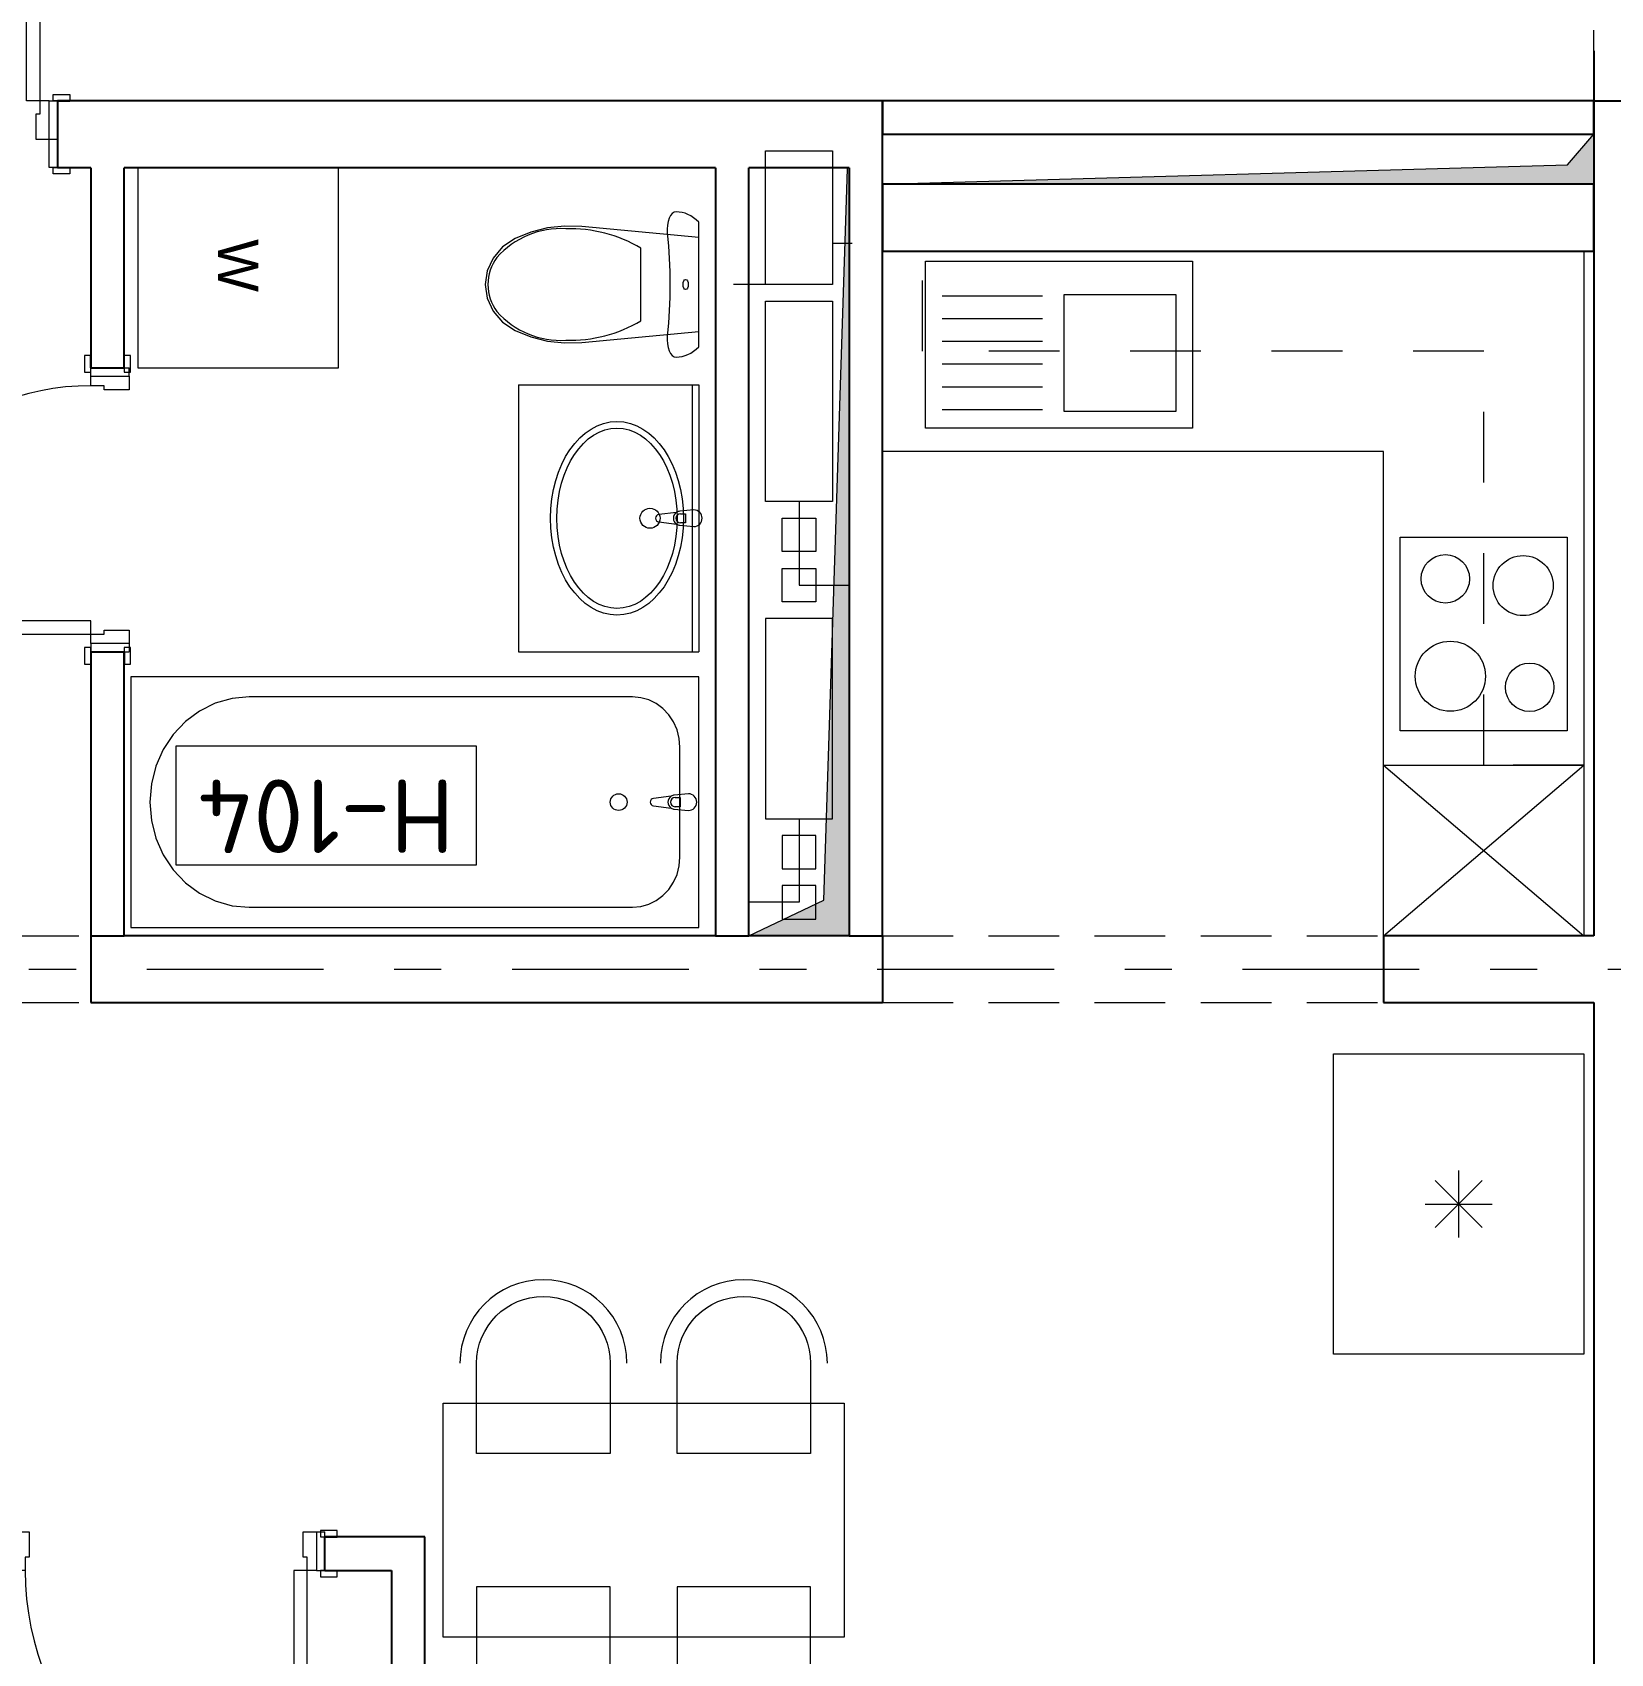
# Model space of a CAD drawing. Header units: millimetres. Extents: x 18162 to 3540582, y 72188 to 247925.
# Drawn here: x 358169 to 362894, y 82096 to 86950 of the extents above; entities that cross this region are included whole.
import ezdxf
from ezdxf.enums import TextEntityAlignment as Align

# ---------------------------------------------------------------- set-up
doc = ezdxf.new("R2010")
doc.units = ezdxf.units.MM
doc.header["$MEASUREMENT"] = 0
doc.set_wipeout_variables(frame=1)
for name, pattern in [('Dashed', [423.333333, 211.666667, -211.666667]), ('Double Dashed', [1093.611073, 529.166651, -211.666656, 141.111112, -211.666656]), ('Hidden Line', [317.5, 211.666667, -105.833333]), ('Wipeout_Contour', [1000, 0, -1000])]:
    doc.linetypes.add(name, pattern=pattern)
for name, color, linetype in [('Archicad Doors', 7, 'Continuous'), ('Archicad Zone Stamps', 7, 'Continuous'), ('Drawing & Figure', 7, 'Continuous'), ('Interior - Equipment', 7, 'Continuous'), ('Interior - Furniture', 7, 'Continuous'), ('Model Unit - Zone A', 7, 'Continuous'), ('Structural - Bearing', 7, 'Continuous'), ('Structural - Grid', 7, 'Continuous')]:
    doc.layers.add(name, color=color, linetype=linetype)
doc.styles.add('GENERATED_STYLE_1', font='arial.ttf')
doc.styles.add('GENERATED_STYLE_2', font='')
doc.styles.add('GENERATED_STYLE_3', font='', dxfattribs={"width": 0.8})
doc.styles.get('GENERATED_STYLE_2').set_extended_font_data('ISOCPEUR MON')
doc.styles.get('GENERATED_STYLE_3').set_extended_font_data('ISOCPEUR MON')

# ---------------------------------------------------------------- blocks, each defined once
blk = doc.blocks.new('Rectangular Door Opening 27[26]_3', base_point=(318570.5, 0))
at = {"layer": 'Archicad Doors', "color": 7, "linetype": 'Hidden Line', "lineweight": 13}
for p, q in [((357144, 84245.7), (358344, 84245.7)), ((357144, 84245.7), (357144, 84045.7)), ((358344, 84245.7), (358344, 84045.7)), ((357144, 84045.7), (358344, 84045.7))]:
    blk.add_line(p, q, dxfattribs=at)
blk = doc.blocks.new('Rectangular Door Opening 27[27]_3', base_point=(318570.5, 0))
at = {"layer": 'Archicad Doors', "color": 7, "linetype": 'Hidden Line', "lineweight": 13}
for p, q in [((360714.3, 84245.7), (362214.3, 84245.7)), ((360714.3, 84245.7), (360714.3, 84045.7)), ((362214.3, 84245.7), (362214.3, 84045.7)), ((360714.3, 84045.7), (362214.3, 84045.7))]:
    blk.add_line(p, q, dxfattribs=at)
blk = doc.blocks.new('АЦӨ_H-104_32_3', base_point=(359136.8, 85442.9))
at = {"layer": 'Archicad Zone Stamps', "color": 7, "linetype": 'Continuous', "lineweight": 5}
for p, q in [((359498.4, 84813), (358598.4, 84813)), ((358598.4, 84813), (358598.4, 84458.1)), ((359498.4, 84458.1), (359498.4, 84813)), ((358598.4, 84458.1), (359498.4, 84458.1))]:
    blk.add_line(p, q, dxfattribs=at)
at = {"layer": 'Archicad Zone Stamps', "color": 7, "lineweight": 5, "style": 'GENERATED_STYLE_2'}
for tag, p in [('DUMMY_861', (358664.2, 84493.6)), ('ROOM_NUMBER', (359048.4, 84493.6))]:
    blk.add_attdef(tag, text='', height=220, rotation=180, dxfattribs=at).set_placement(p, align=Align.TOP_CENTER)
blk = doc.blocks.new('Rectangular Door Opening 27[55]_3', base_point=(318570.5, 0))
at = {"layer": 'Archicad Doors', "color": 7, "linetype": 'Hidden Line', "lineweight": 13}
for p, q in [((362844, 86745.7), (362844, 88545.7)), ((362844, 88545.7), (363044, 88545.7)), ((363044, 86745.7), (363044, 88545.7)), ((362844, 86745.7), (363044, 86745.7))]:
    blk.add_line(p, q, dxfattribs=at)
blk = doc.blocks.new('Door 27[58]_3', base_point=(318570.5, 0))
at = {"layer": 'Archicad Doors', "color": 7, "linetype": 'Continuous', "lineweight": 13}
for p, q in [((358344, 85982.7), (358325, 85982.7)), ((358325, 85982.7), (358325, 85932.7)), ((358344, 85932.7), (358344, 85982.7)), ((358344, 85945.7), (358344, 85982.7)), ((358344, 85945.7), (358344, 85982.7)), ((358463, 85982.7), (358444, 85982.7)), ((358444, 85982.7), (358444, 85932.7)), ((358444, 85945.7), (358444, 85982.7)), ((358444, 85945.7), (358444, 85982.7)), ((358463, 85932.7), (358463, 85982.7)), ((358325, 85932.7), (358344, 85932.7)), ((358344, 85920.7), (358344, 85945.7)), ((358344, 85945.7), (358459, 85945.7)), ((358344, 85945.7), (358444, 85945.7)), ((358344, 85945.7), (358444, 85945.7)), ((358444, 85932.7), (358463, 85932.7)), ((358459, 85920.7), (358459, 85945.7)), ((358344, 85892.7), (358344, 85920.7)), ((358344, 85920.7), (358459, 85920.7)), ((358384, 85892.7), (358344, 85892.7)), ((358384, 85880.7), (358384, 85892.7)), ((358459, 85880.7), (358384, 85880.7)), ((358459, 85920.7), (358459, 85880.7)), ((358344, 85188.7), (357600, 85188.7)), ((357600, 85188.7), (357600, 85148.7)), ((357600, 85148.7), (358344, 85148.7)), ((358344, 85148.7), (358344, 85188.7)), ((358344, 85120.7), (358344, 85148.7)), ((358344, 85148.7), (358384, 85148.7)), ((358384, 85148.7), (358384, 85160.7)), ((358384, 85160.7), (358459, 85160.7)), ((358459, 85160.7), (358459, 85120.7)), ((358325, 85108.7), (358325, 85058.7)), ((358344, 85108.7), (358325, 85108.7)), ((358344, 85120.7), (358344, 85095.7)), ((358459, 85120.7), (358344, 85120.7)), ((358344, 85058.7), (358344, 85108.7)), ((358444, 85108.7), (358444, 85058.7)), ((358463, 85108.7), (358444, 85108.7)), ((358459, 85120.7), (358459, 85095.7)), ((358463, 85058.7), (358463, 85108.7)), ((358325, 85058.7), (358344, 85058.7)), ((358344, 85095.7), (358459, 85095.7)), ((358344, 85095.7), (358444, 85095.7)), ((358344, 85095.7), (358444, 85095.7)), ((358344, 85095.7), (358344, 85058.7)), ((358344, 85095.7), (358344, 85058.7)), ((358444, 85095.7), (358444, 85058.7)), ((358444, 85095.7), (358444, 85058.7)), ((358444, 85058.7), (358463, 85058.7))]:
    blk.add_line(p, q, dxfattribs=at)
blk.add_arc((358344, 85148.7), 744, 90, 180, dxfattribs=at)
blk = doc.blocks.new('Door 27[59]_3', base_point=(318570.5, 0))
at = {"layer": 'Archicad Doors', "color": 7, "linetype": 'Continuous', "lineweight": 13}
for p, q in [((358107.5, 82464.3), (358057.5, 82464.3)), ((358057.5, 82464.3), (358057.5, 82445.3)), ((358057.5, 82445.3), (358107.5, 82445.3)), ((358094.5, 82445.3), (358057.5, 82445.3)), ((358094.5, 82445.3), (358057.5, 82445.3)), ((358119.5, 82460.3), (358094.5, 82460.3)), ((358094.5, 82345.3), (358094.5, 82460.3)), ((358094.5, 82345.3), (358094.5, 82445.3)), ((358094.5, 82345.3), (358094.5, 82445.3)), ((358107.5, 82445.3), (358107.5, 82464.3)), ((358119.5, 82345.3), (358119.5, 82460.3)), ((358119.5, 82460.3), (358159.5, 82460.3)), ((358159.5, 82460.3), (358159.5, 82385.3)), ((358979.5, 82385.3), (358979.5, 82460.3)), ((358979.5, 82460.3), (359019.5, 82460.3)), ((359019.5, 82460.3), (359044.5, 82460.3)), ((359019.5, 82460.3), (359019.5, 82345.3)), ((359081.5, 82464.3), (359031.5, 82464.3)), ((359031.5, 82464.3), (359031.5, 82445.3)), ((359031.5, 82445.3), (359081.5, 82445.3)), ((359044.5, 82345.3), (359044.5, 82460.3)), ((359044.5, 82345.3), (359044.5, 82445.3)), ((359044.5, 82345.3), (359044.5, 82445.3)), ((359044.5, 82445.3), (359081.5, 82445.3)), ((359044.5, 82445.3), (359081.5, 82445.3)), ((359081.5, 82445.3), (359081.5, 82464.3)), ((358159.5, 82385.3), (358147.5, 82385.3)), ((358147.5, 82385.3), (358147.5, 82345.3)), ((358991.5, 82385.3), (358979.5, 82385.3)), ((358991.5, 82345.3), (358991.5, 82385.3)), ((358107.5, 82345.3), (358057.5, 82345.3)), ((358057.5, 82345.3), (358057.5, 82326.3)), ((358094.5, 82345.3), (358057.5, 82345.3)), ((358094.5, 82345.3), (358057.5, 82345.3)), ((358119.5, 82345.3), (358094.5, 82345.3)), ((358107.5, 82326.3), (358107.5, 82345.3)), ((358147.5, 82345.3), (358119.5, 82345.3)), ((358991.5, 82345.3), (358951.5, 82345.3)), ((358951.5, 82345.3), (358951.5, 81501.3)), ((359019.5, 82345.3), (358991.5, 82345.3)), ((358991.5, 81501.3), (358991.5, 82345.3)), ((359019.5, 82345.3), (359044.5, 82345.3)), ((359081.5, 82345.3), (359031.5, 82345.3)), ((359031.5, 82345.3), (359031.5, 82326.3)), ((359044.5, 82345.3), (359081.5, 82345.3)), ((359044.5, 82345.3), (359081.5, 82345.3)), ((359081.5, 82326.3), (359081.5, 82345.3)), ((358057.5, 82326.3), (358107.5, 82326.3)), ((359031.5, 82326.3), (359081.5, 82326.3)), ((358951.5, 81501.3), (358991.5, 81501.3))]:
    blk.add_line(p, q, dxfattribs=at)
blk.add_arc((358991.5, 82345.3), 844, 180, 270, dxfattribs=at)
blk = doc.blocks.new('Door 27[65]_3', base_point=(318570.5, 0))
at = {"layer": 'Archicad Doors', "color": 7, "linetype": 'Continuous', "lineweight": 13}
for p, q in [((358151, 86745.7), (358151, 87639.7)), ((358151, 87639.7), (358191, 87639.7)), ((358191, 87639.7), (358191, 86745.7)), ((357207, 86745.7), (357207, 86764.7)), ((357207, 86764.7), (357257, 86764.7)), ((357257, 86764.7), (357257, 86745.7)), ((358231, 86764.7), (358281, 86764.7)), ((358231, 86745.7), (358231, 86764.7)), ((358281, 86764.7), (358281, 86745.7)), ((357257, 86745.7), (357207, 86745.7)), ((357244, 86745.7), (357207, 86745.7)), ((357244, 86745.7), (357207, 86745.7)), ((357269, 86745.7), (357244, 86745.7)), ((357244, 86745.7), (357244, 86630.7)), ((357244, 86745.7), (357244, 86630.7)), ((357244, 86745.7), (357244, 86630.7)), ((357297, 86745.7), (357269, 86745.7)), ((357269, 86745.7), (357269, 86630.7)), ((357297, 86705.7), (357297, 86745.7)), ((357309, 86705.7), (357297, 86705.7)), ((357309, 86630.7), (357309, 86705.7)), ((358191, 86745.7), (358151, 86745.7)), ((358191, 86705.7), (358179, 86705.7)), ((358179, 86705.7), (358179, 86630.7)), ((358219, 86745.7), (358191, 86745.7)), ((358191, 86745.7), (358191, 86705.7)), ((358219, 86745.7), (358244, 86745.7)), ((358219, 86630.7), (358219, 86745.7)), ((358281, 86745.7), (358231, 86745.7)), ((358244, 86745.7), (358244, 86630.7)), ((358244, 86745.7), (358244, 86630.7)), ((358244, 86745.7), (358244, 86630.7)), ((358244, 86745.7), (358281, 86745.7)), ((358244, 86745.7), (358281, 86745.7)), ((357244, 86545.7), (357244, 86630.7)), ((357244, 86630.7), (357269, 86630.7)), ((357269, 86630.7), (357244, 86630.7)), ((357244, 86630.7), (357244, 86545.7)), ((357244, 86630.7), (357244, 86545.7)), ((357269, 86630.7), (357269, 86545.7)), ((357269, 86630.7), (357309, 86630.7)), ((358179, 86630.7), (358219, 86630.7)), ((358219, 86545.7), (358219, 86630.7)), ((358219, 86630.7), (358244, 86630.7)), ((358219, 86630.7), (358244, 86630.7)), ((358244, 86630.7), (358244, 86545.7)), ((358244, 86630.7), (358244, 86545.7)), ((358244, 86630.7), (358244, 86545.7)), ((357207, 86526.7), (357207, 86545.7)), ((357207, 86545.7), (357257, 86545.7)), ((357244, 86545.7), (357207, 86545.7)), ((357244, 86545.7), (357207, 86545.7)), ((357257, 86526.7), (357207, 86526.7)), ((357269, 86545.7), (357244, 86545.7)), ((357257, 86545.7), (357257, 86526.7)), ((358244, 86545.7), (358219, 86545.7)), ((358231, 86545.7), (358281, 86545.7)), ((358231, 86526.7), (358231, 86545.7)), ((358281, 86526.7), (358231, 86526.7)), ((358244, 86545.7), (358281, 86545.7)), ((358244, 86545.7), (358281, 86545.7)), ((358281, 86545.7), (358281, 86526.7))]:
    blk.add_line(p, q, dxfattribs=at)
blk.add_arc((358191, 86745.7), 894, 90, 180, dxfattribs=at)
blk = doc.blocks.new('Kitchen Layout 27[50]_3', base_point=(359814.3, 86516))
at = {"layer": 'Interior - Equipment', "color": 7, "linetype": 'Dashed', "lineweight": 5}
for p, q in [((360834.2, 85995.7), (360834.2, 86295.7)), ((360834.2, 86295.7), (362814.3, 86295.7)), ((362814.3, 86295.7), (362814.3, 84756.1)), ((362514.3, 85995.7), (360834.2, 85995.7)), ((362514.3, 84756.1), (362514.3, 85995.7)), ((362814.3, 84756.1), (362514.3, 84756.1))]:
    blk.add_line(p, q, dxfattribs=at)
at = {"layer": 'Interior - Equipment', "color": 7, "linetype": 'Continuous', "lineweight": 5}
for p, q in [((361257.8, 85815.7), (361257.8, 86165.7)), ((361257.8, 86165.7), (361592.8, 86165.7)), ((361592.8, 86165.7), (361592.8, 85815.7)), ((361192.8, 86160.7), (360892.8, 86160.7)), ((361192.8, 86092.7), (360892.8, 86092.7)), ((361192.8, 86024.7), (360892.8, 86024.7)), ((361192.8, 85956.7), (360892.8, 85956.7)), ((361192.8, 85888.7), (360892.8, 85888.7)), ((361192.8, 85820.7), (360892.8, 85820.7)), ((361592.8, 85815.7), (361257.8, 85815.7)), ((362214.3, 84245.7), (362814.3, 84756.1)), ((362214.3, 84756.1), (362814.3, 84245.7)), ((362368.6, 83371.6), (362510, 83513)), ((362368.6, 83513), (362510, 83371.6)), ((362439.3, 83342.3), (362439.3, 83542.3)), ((362339.3, 83442.3), (362539.3, 83442.3))]:
    blk.add_line(p, q, dxfattribs=at)
at = {"layer": 'Interior - Equipment', "color": 7, "linetype": 'Continuous', "lineweight": 5, "flags": 128}
for points in [[(360714.3, 86295.7), (362814.3, 86295.7), (362814.3, 84245.7), (362214.3, 84245.7), (362214.3, 85695.7), (360714.3, 85695.7)], [(361642.8, 85765.7), (360842.8, 85765.7), (360842.8, 86265.7), (361642.8, 86265.7)], [(362264.3, 84859.1), (362264.3, 85439.1), (362764.3, 85439.1), (362764.3, 84859.1)], [(362214.3, 84245.7), (362214.3, 84756.1), (362814.3, 84756.1), (362814.3, 84245.7)], [(362064.3, 82992.3), (362064.3, 83892.3), (362814.3, 83892.3), (362814.3, 82992.3)]]:
    blk.add_lwpolyline(points, close=True, dxfattribs=at)
at = {"layer": 'Interior - Equipment', "color": 7, "linetype": 'Continuous', "lineweight": 5}
for centre, radius in [((362399.3, 85314.4), 72.5), ((362632.3, 85294.1), 90), ((362414.3, 85022.6), 105), ((362651.8, 84989.6), 72.5)]:
    blk.add_circle(centre, radius, dxfattribs=at)
blk = doc.blocks.new('Basin Cabinet 27[51]_3', base_point=(359624.3, 85895.7))
at = {"layer": 'Interior - Equipment', "color": 7, "linetype": 'Continuous', "lineweight": 5}
for p, q in [((359624.3, 85895.7), (359624.3, 85095.7)), ((359624.3, 85895.7), (360164.3, 85895.7)), ((360144.3, 85895.7), (360144.3, 85095.7)), ((360164.3, 85895.7), (360164.3, 85095.7)), ((360109.5, 85509.3), (360124.4, 85509.3)), ((360124.4, 85509.3), (360124.4, 85482.1)), ((360124.4, 85482.1), (360109.5, 85482.1)), ((359624.3, 85095.7), (360164.3, 85095.7))]:
    blk.add_line(p, q, dxfattribs=at)
at = {"layer": 'Interior - Equipment', "color": 7, "linetype": 'Continuous', "lineweight": 5, "flags": 128}
blk.add_lwpolyline([(360149.3, 85520.7), (360107.3, 85516.7, 0.12102), (360097.8, 85513.4), (360044.9, 85506.8, 0.882566), (360044.9, 85484.6), (360097.8, 85477.9, 0.12102), (360107.3, 85474.7), (360149.3, 85470.7, 1)], format="xyb", close=True, dxfattribs=at)
at = {"layer": 'Interior - Equipment', "color": 7, "linetype": 'Continuous', "lineweight": 5}
blk.add_circle((360018.1, 85495.7), 30, dxfattribs=at)
for centre, radius, start, end in [((360109.2, 85495.7), 21.1, 122.771, 237.229), ((360109.5, 85495.7), 13.6, 90, 270)]:
    blk.add_arc(centre, radius, start, end, dxfattribs=at)
for major_axis, ratio in [((0, 290), 0.686667), ((0, 270), 0.666667)]:
    blk.add_ellipse((359919.3, 85495.7), major_axis=major_axis, ratio=ratio, dxfattribs=at)
blk = doc.blocks.new('Bathtub 27[52]_3', base_point=(360164.3, 84270.7))
at = {"layer": 'Interior - Equipment', "color": 7, "linetype": 'Continuous', "lineweight": 5}
for p, q in [((360093.2, 84659.3), (360108.1, 84659.3)), ((360108.1, 84659.3), (360108.1, 84632.1)), ((360108.1, 84632.1), (360093.2, 84632.1))]:
    blk.add_line(p, q, dxfattribs=at)
at = {"layer": 'Interior - Equipment', "color": 7, "linetype": 'Continuous', "lineweight": 5, "flags": 128}
for points in [[(360164.3, 85020.7), (358464.3, 85020.7), (358464.3, 84270.7), (360164.3, 84270.7)], [(359965.9, 84330.7), (359990.5, 84333), (360014.4, 84339.7), (360036.8, 84350.8), (360057, 84365.8), (360074.5, 84384.3), (360088.6, 84405.7), (360099.1, 84429.4), (360105.5, 84454.6), (360107.6, 84480.7), (360107.6, 84810.7), (360105.5, 84836.7), (360099.1, 84862), (360088.6, 84885.7), (360074.5, 84907.1), (360057, 84925.6), (360036.8, 84940.6), (360014.4, 84951.6), (359990.5, 84958.4), (359965.9, 84960.7), (358818.4, 84960.7), (358766.8, 84955.9), (358716.7, 84941.7), (358669.7, 84918.5), (358627.2, 84887), (358590.5, 84848.2), (358560.8, 84803.2), (358538.9, 84753.4), (358525.5, 84700.4), (358520.9, 84645.7), (358525.5, 84591), (358538.9, 84537.9), (358560.8, 84488.2), (358590.5, 84443.2), (358627.2, 84404.4), (358669.7, 84372.9), (358716.7, 84349.7), (358766.8, 84335.5), (358818.4, 84330.7)]]:
    blk.add_lwpolyline(points, close=True, dxfattribs=at)
blk.add_lwpolyline([(360133, 84670.7), (360091, 84666.7, 0.12102), (360081.5, 84663.4), (360028.6, 84656.8, 0.882566), (360028.6, 84634.6), (360081.5, 84627.9, 0.12102), (360091, 84624.7), (360133, 84620.7, 1)], format="xyb", close=True, dxfattribs=at)
at = {"layer": 'Interior - Equipment', "color": 7, "linetype": 'Continuous', "lineweight": 5}
blk.add_circle((359924.3, 84645.7), 25, dxfattribs=at)
for centre, radius, start, end in [((360092.9, 84645.7), 21.1, 122.771, 237.229), ((360093.2, 84645.7), 13.6, 90, 270)]:
    blk.add_arc(centre, radius, start, end, dxfattribs=at)
blk = doc.blocks.new('WC 27[53]_3', base_point=(360164.3, 86195.7))
at = {"layer": 'Interior - Equipment', "color": 7, "linetype": 'Continuous', "lineweight": 5}
for p, q in [((359991.2, 86195.7), (359991.2, 86304.6)), ((359991.2, 86086.7), (359991.2, 86195.7))]:
    blk.add_line(p, q, dxfattribs=at)
at = {"layer": 'Interior - Equipment', "color": 7, "linetype": 'Continuous', "lineweight": 5, "flags": 128}
for points in [[(360164.3, 86382.4), (360156.4, 86389.5), (360148.2, 86395.7), (360140, 86401), (360131.5, 86405.4), (360123, 86408.8), (360114.3, 86411.2), (360105.6, 86412.7), (360096.8, 86413.2), (360090.8, 86411.9), (360085, 86408.1), (360079.9, 86402), (360075.5, 86393.9), (360072.2, 86384.1), (360070.1, 86373.2), (360069.3, 86361.7), (360069.8, 86350.2), (360073.4, 86311.9), (360075.9, 86273.3), (360077.5, 86234.5), (360078, 86195.7), (360077.5, 86156.8), (360075.9, 86118), (360073.4, 86079.5), (360069.8, 86041.2), (360069.3, 86029.6), (360070.1, 86018.1), (360072.2, 86007.2), (360075.5, 85997.5), (360079.9, 85989.3), (360085, 85983.2), (360090.8, 85979.5), (360096.8, 85978.2), (360105.6, 85978.7), (360114.3, 85980.1), (360123, 85982.6), (360131.5, 85986), (360140, 85990.3), (360148.2, 85995.6), (360156.4, 86001.8), (360164.3, 86008.9)], [(359710.9, 86365.1), (359661.1, 86352.7), (359614.2, 86333.7), (359577, 86308.1), (359548.5, 86275), (359530.5, 86236.7), (359524.3, 86195.7), (359530.5, 86154.6), (359548.5, 86116.3), (359577, 86083.3), (359614.2, 86057.7), (359661.1, 86038.7), (359710.9, 86026.2), (359762.2, 86020.8), (359813.9, 86022.3), (360164.3, 86054.7), (360164.3, 86336.6), (359813.9, 86369), (359762.2, 86370.6)]]:
    blk.add_lwpolyline(points, close=True, dxfattribs=at)
at = {"layer": 'Interior - Equipment', "color": 7, "linetype": 'Continuous', "lineweight": 5}
for centre, major_axis, start_param, end_param in [((359752, 86106.2), (257.1, 0), 1.515065, 2.415654), ((359776.3, 85937.6), (425.5, 0), 1.041392, 1.594412), ((359671.5, 86194.9), (138.6, 0), 2.509088, 3.135732), ((359671.5, 86196.5), (138.6, 0), 3.147454, 3.774097), ((359752, 86285.1), (257.1, 0), 3.867528, 4.768116), ((359776.3, 86453.8), (425.5, 0), 4.688771, 5.241791)]:
    blk.add_ellipse(centre, major_axis=major_axis, ratio=0.999377, start_param=start_param, end_param=end_param, dxfattribs=at)
blk.add_ellipse((360124.9, 86195.7), major_axis=(0, 15), ratio=0.524717, dxfattribs=at)
blk = doc.blocks.new('Washer 27[54]_3', base_point=(359085.2, 86245.7))
at = {"layer": 'Interior - Equipment', "color": 7, "linetype": 'Continuous', "lineweight": 5, "flags": 128}
blk.add_lwpolyline([(359085.2, 86545.7), (358485.2, 86545.7), (358485.2, 85945.7), (359085.2, 85945.7)], close=True, dxfattribs=at)
at = {"layer": 'Interior - Equipment', "color": 7, "lineweight": 5, "style": 'GENERATED_STYLE_1'}
blk.add_attdef('stDisplayText', text='', height=120, rotation=270, dxfattribs=at).set_placement((358785.2, 86252.5), align=Align.MIDDLE_CENTER)
blk = doc.blocks.new('Dining Table Rectangle 27[102]_3', base_point=(359999.1, 82495.7))
at = {"layer": 'Interior - Furniture', "color": 7, "linetype": 'Continuous', "lineweight": 5, "flags": 128}
for points in [[(359899.1, 82695.7), (359499.1, 82695.7), (359499.1, 82965.7, -1), (359899.1, 82965.7)], [(360499.1, 82695.7), (360099.1, 82695.7), (360099.1, 82965.7, -1), (360499.1, 82965.7)], [(359899.1, 82295.7), (359499.1, 82295.7), (359499.1, 82025.7, 1), (359899.1, 82025.7)], [(360499.1, 82295.7), (360099.1, 82295.7), (360099.1, 82025.7, 1), (360499.1, 82025.7)]]:
    blk.add_lwpolyline(points, format="xyb", close=True, dxfattribs=at)
blk.add_lwpolyline([(360599.1, 82145.7), (359399.1, 82145.7), (359399.1, 82845.7), (360599.1, 82845.7)], close=True, dxfattribs=at)
at = {"layer": 'Interior - Furniture', "color": 7, "linetype": 'Continuous', "lineweight": 5}
for centre, start, end in [((359699.1, 82965.7), 0, 180), ((360299.1, 82965.7), 0, 180), ((359699.1, 82025.7), 180, 0), ((360299.1, 82025.7), 180, 0)]:
    blk.add_arc(centre, 250, start, end, dxfattribs=at)
blk = doc.blocks.new('Standard grid marker[169]_3', base_point=(336732.8, 84145.7))
at = {"layer": 'Structural - Grid', "color": 13, "linetype": 'Double Dashed', "lineweight": 13}
blk.add_line((337732.8, 84145.7), (372294.9, 84145.7), dxfattribs=at)
at = {"layer": 'Structural - Grid', "color": 13, "lineweight": 13, "style": 'GENERATED_STYLE_3'}
blk.add_attdef('AC_MarkerText_1', text='', height=250, rotation=180, dxfattribs=at).set_placement((373594.9, 84020.7), align=Align.TOP_CENTER)

msp = doc.modelspace()

# ---------------------------------------------------------------- hatches: boundary and pattern name
at = {"layer": 'Drawing & Figure', "linetype": 'Continuous', "lineweight": 13}
msp.add_hatch(color=7, dxfattribs=at).paths.add_polyline_path([(362765, 86553.6), (362844, 86645.7), (362844, 86495.7), (360714.3, 86495.7)])

# ---------------------------------------------------------------- linework, layer by layer
at = {"layer": 'Drawing & Figure', "color": 7, "linetype": 'Continuous', "lineweight": 13, "flags": 128}
msp.add_lwpolyline([(362765, 86553.6), (362844, 86645.7), (362844, 86495.7), (360714.3, 86495.7)], close=True, dxfattribs=at)
at = {"layer": 'Structural - Bearing', "color": 7, "linetype": 'Continuous', "lineweight": 13, "flags": 128}
msp.add_lwpolyline([(362844, 86645.7), (360714.3, 86645.7), (360714.3, 86495.7), (362844, 86495.7)], close=True, dxfattribs=at)
at = {"layer": 'Structural - Grid', "color": 7, "linetype": 'Continuous', "lineweight": 5}
for points in [[(360564.3, 85545.7), (360364.3, 85545.7), (360364.3, 86145.7), (360564.3, 86145.7)], [(360514.3, 85395.7), (360414.3, 85395.7), (360414.3, 85495.7), (360514.3, 85495.7)], [(360514.3, 85245.7), (360414.3, 85245.7), (360414.3, 85345.7), (360514.3, 85345.7)], [(360364.3, 84595.7), (360564.3, 84595.7), (360564.3, 85195.7), (360364.3, 85195.7)], [(360414.3, 84445.7), (360514.3, 84445.7), (360514.3, 84545.7), (360414.3, 84545.7)], [(360414.3, 84295.7), (360514.3, 84295.7), (360514.3, 84395.7), (360414.3, 84395.7)]]:
    msp.add_lwpolyline(points, close=True, dxfattribs=at)

# ---------------------------------------------------------------- block references
at = {"layer": 'Interior - Equipment', "color": 7, "linetype": 'Continuous', "lineweight": 5}
for name, p in [('WC 27[53]_3', (360164.3, 86195.7)), ('Basin Cabinet 27[51]_3', (359624.3, 85895.7))]:
    msp.add_blockref(name, p, dxfattribs=at)
at = {"layer": 'Interior - Furniture', "color": 7, "linetype": 'Continuous', "lineweight": 5}
msp.add_blockref('Dining Table Rectangle 27[102]_3', (359999.1, 82495.7), dxfattribs=at)
at = {"layer": 'Model Unit - Zone A', "color": 7, "linetype": 'Continuous', "lineweight": 5}
msp.add_blockref('АЦӨ_H-104_32_3', (359136.8, 85442.9), dxfattribs=at).add_auto_attribs({'ROOM_NUMBER': 'H-104'})

# ---------------------------------------------------------------- wipeouts: each hides what was drawn before it
at = {"color": 254, "linetype": 'Wipeout_Contour', "lineweight": 0, "ltscale": 1474501.367342267}
msp.add_wipeout([(358344, 85945.7), (358444, 85945.7), (358444, 86545.7), (358344, 86545.7)], dxfattribs=at).dxf.layer = 'Structural - Bearing'
at = {"color": 254, "linetype": 'Wipeout_Contour', "lineweight": 0, "ltscale": 1476979.455572947}
msp.add_wipeout([(358344, 84245.7), (358344, 84045.7), (360714.3, 84045.7), (360714.3, 84245.7)], dxfattribs=at).dxf.layer = 'Structural - Bearing'
at = {"color": 254, "linetype": 'Wipeout_Contour', "lineweight": 0, "ltscale": 1488665.854238217}
msp.add_wipeout([(362214.3, 84245.7), (362214.3, 84045.7), (362844, 84045.7), (362844, 84245.7)], dxfattribs=at).dxf.layer = 'Structural - Bearing'
at = {"color": 254, "linetype": 'Wipeout_Contour', "lineweight": 0, "ltscale": 1105824.854550031}
msp.add_wipeout([(359244, 82445.3), (359244, 82345.3), (359344, 82445.3)], dxfattribs=at).dxf.layer = 'Structural - Bearing'

# ---------------------------------------------------------------- next in the draw order: hatches: boundary and pattern name
at = {"layer": 'Drawing & Figure', "linetype": 'Continuous', "lineweight": 13}
msp.add_hatch(color=7, dxfattribs=at).paths.add_polyline_path([(360538.9, 84352.1), (360614.3, 86695.7), (360614.3, 84245.7), (360314.3, 84245.7)])

# ---------------------------------------------------------------- next in the draw order: linework, layer by layer
at = {"layer": 'Drawing & Figure', "color": 7, "linetype": 'Continuous', "lineweight": 13, "flags": 128}
msp.add_lwpolyline([(360538.9, 84352.1), (360614.3, 86695.7), (360614.3, 84245.7), (360314.3, 84245.7)], close=True, dxfattribs=at)
at = {"layer": 'Structural - Bearing', "color": 7, "linetype": 'Continuous', "lineweight": 25}
for p, q in [((358344, 85945.7), (358344, 85982.7)), ((358444, 85945.7), (358444, 85982.7)), ((358344, 85945.7), (358444, 85945.7)), ((358344, 84245.7), (358344, 84045.7)), ((360714.3, 84245.7), (360714.3, 84045.7)), ((362214.3, 84245.7), (362214.3, 84045.7))]:
    msp.add_line(p, q, dxfattribs=at)
at = {"layer": 'Structural - Bearing', "color": 7, "linetype": 'Continuous', "lineweight": 13, "flags": 128}
msp.add_lwpolyline([(360614.3, 86695.7), (360314.3, 86695.7), (360314.3, 84245.7), (360614.3, 84245.7)], close=True, dxfattribs=at)
at = {"layer": 'Structural - Bearing', "color": 7, "linetype": 'Continuous', "lineweight": 25, "flags": 128}
for points in [[(358344, 86545.7), (358344, 85945.7)], [(358444, 85945.7), (358444, 86545.7)], [(360714.3, 84245.7), (358344, 84245.7)], [(362844, 84245.7), (362214.3, 84245.7)], [(358344, 84045.7), (360714.3, 84045.7)], [(362214.3, 84045.7), (362844, 84045.7)]]:
    msp.add_lwpolyline(points, dxfattribs=at)

# ---------------------------------------------------------------- next in the draw order: block references
at = {"layer": 'Archicad Doors', "color": 7, "linetype": 'Hidden Line', "lineweight": 13}
for name in ['Rectangular Door Opening 27[26]_3', 'Rectangular Door Opening 27[27]_3']:
    msp.add_blockref(name, (318570.5, 0), dxfattribs=at)

# ---------------------------------------------------------------- next in the draw order: wipeouts: each hides what was drawn before it
at = {"color": 254, "linetype": 'Wipeout_Contour', "lineweight": 0, "ltscale": 1105898.773849222}
msp.add_wipeout([(359244, 82345.3), (359344, 82345.3), (359344, 82445.3)], dxfattribs=at).dxf.layer = 'Structural - Bearing'

# ---------------------------------------------------------------- next in the draw order: linework, layer by layer
at = {"layer": 'Structural - Bearing', "color": 7, "linetype": 'Continuous', "lineweight": 25, "flags": 128}
msp.add_lwpolyline([(359344, 82445.3), (359244, 82445.3)], dxfattribs=at)

# ---------------------------------------------------------------- next in the draw order: wipeouts: each hides what was drawn before it
at = {"color": 254, "linetype": 'Wipeout_Contour', "lineweight": 0, "ltscale": 1489178.979762026}
msp.add_wipeout([(363044, 78745.7), (363044, 86895.7), (362844, 86895.7), (362844, 78745.7)], dxfattribs=at).dxf.layer = 'Structural - Bearing'
at = {"color": 254, "linetype": 'Wipeout_Contour', "lineweight": 0, "ltscale": 1481064.515951686}
msp.add_wipeout([(360314.3, 84245.7), (360314.3, 86695.7), (360214.3, 86695.7), (360214.3, 84245.7)], dxfattribs=at).dxf.layer = 'Structural - Bearing'
at = {"color": 254, "linetype": 'Wipeout_Contour', "lineweight": 0, "ltscale": 1473040.58527641}
msp.add_wipeout([(358344, 84245.7), (358444, 84245.7), (358444, 85095.7), (358344, 85095.7)], dxfattribs=at).dxf.layer = 'Structural - Bearing'
at = {"color": 254, "linetype": 'Wipeout_Contour', "lineweight": 0, "ltscale": 1472862.904976837}
msp.add_wipeout([(359244, 82345.3), (359244, 78745.7), (359344, 78745.7), (359344, 82345.3)], dxfattribs=at).dxf.layer = 'Structural - Bearing'

# ---------------------------------------------------------------- next in the draw order: linework, layer by layer
at = {"layer": 'Structural - Bearing', "color": 7, "linetype": 'Continuous', "lineweight": 25}
for p, q in [((362844, 86745.7), (363044, 86745.7)), ((358344, 85095.7), (358344, 85058.7)), ((358344, 85095.7), (358444, 85095.7)), ((358444, 85095.7), (358444, 85058.7))]:
    msp.add_line(p, q, dxfattribs=at)
at = {"layer": 'Structural - Bearing', "color": 7, "linetype": 'Continuous', "lineweight": 25, "flags": 128}
for points in [[(362844, 86895.7), (362844, 84245.7)], [(360314.3, 86695.7), (360214.3, 86695.7)], [(360214.3, 86695.7), (360214.3, 84245.7)], [(360314.3, 84245.7), (360314.3, 86695.7)], [(358344, 85095.7), (358344, 84245.7)], [(358444, 84245.7), (358444, 85095.7)], [(358344, 84245.7), (358444, 84245.7)], [(360214.3, 84245.7), (360314.3, 84245.7)], [(362844, 84045.7), (362844, 78745.7)], [(359344, 78745.7), (359344, 82445.3)], [(359244, 82345.3), (359244, 78745.7)]]:
    msp.add_lwpolyline(points, dxfattribs=at)
at = {"layer": 'Structural - Grid', "color": 7, "linetype": 'Continuous', "lineweight": 5}
for points in [[(360364.3, 86195.7), (360268.3, 86195.7)], [(360464.3, 84595.7), (360464.3, 84345.7), (360314.3, 84345.7)]]:
    msp.add_lwpolyline(points, dxfattribs=at)

# ---------------------------------------------------------------- next in the draw order: block references
at = {"layer": 'Archicad Doors', "color": 7, "linetype": 'Hidden Line', "lineweight": 13}
msp.add_blockref('Rectangular Door Opening 27[55]_3', (318570.5, 0), dxfattribs=at)
at = {"layer": 'Archicad Doors', "color": 7, "linetype": 'Continuous', "lineweight": 13}
msp.add_blockref('Door 27[58]_3', (318570.5, 0), dxfattribs=at)
at = {"layer": 'Interior - Equipment', "color": 7, "linetype": 'Continuous', "lineweight": 5}
msp.add_blockref('Bathtub 27[52]_3', (360164.3, 84270.7), dxfattribs=at)

# ---------------------------------------------------------------- next in the draw order: wipeouts: each hides what was drawn before it
at = {"color": 254, "linetype": 'Wipeout_Contour', "lineweight": 0, "ltscale": 1487808.693820314}
msp.add_wipeout([(362844, 86495.7), (360714.3, 86495.7), (360714.3, 86295.7), (362844, 86295.7)], dxfattribs=at).dxf.layer = 'Structural - Bearing'
at = {"color": 254, "linetype": 'Wipeout_Contour', "lineweight": 0, "ltscale": 1473898.563492173}
msp.add_wipeout([(359044.5, 82445.3), (359044.5, 82345.3), (359244, 82345.3), (359244, 82445.3)], dxfattribs=at).dxf.layer = 'Structural - Bearing'

# ---------------------------------------------------------------- next in the draw order: linework, layer by layer
at = {"layer": 'Structural - Bearing', "color": 7, "linetype": 'Continuous', "lineweight": 25}
for p, q in [((359044.5, 82445.3), (359081.5, 82445.3)), ((359044.5, 82345.3), (359044.5, 82445.3)), ((359044.5, 82345.3), (359081.5, 82345.3))]:
    msp.add_line(p, q, dxfattribs=at)
at = {"layer": 'Structural - Bearing', "color": 7, "linetype": 'Continuous', "lineweight": 25, "flags": 128}
for points in [[(362844, 86495.7), (360714.3, 86495.7)], [(360714.3, 86495.7), (360714.3, 86295.7)], [(362844, 86295.7), (362844, 86495.7)], [(360714.3, 86295.7), (362844, 86295.7)], [(359244, 82445.3), (359044.5, 82445.3)], [(359044.5, 82345.3), (359244, 82345.3)]]:
    msp.add_lwpolyline(points, dxfattribs=at)

# ---------------------------------------------------------------- next in the draw order: block references
at = {"layer": 'Archicad Doors', "color": 7, "linetype": 'Continuous', "lineweight": 13}
msp.add_blockref('Door 27[59]_3', (318570.5, 0), dxfattribs=at)

# ---------------------------------------------------------------- next in the draw order: wipeouts: each hides what was drawn before it
at = {"color": 254, "linetype": 'Wipeout_Contour', "lineweight": 0, "ltscale": 1482621.342295318}
msp.add_wipeout([(360614.3, 86695.7), (360614.3, 84245.7), (360714.3, 84245.7), (360714.3, 86695.7)], dxfattribs=at).dxf.layer = 'Structural - Bearing'

# ---------------------------------------------------------------- next in the draw order: linework, layer by layer
at = {"layer": 'Structural - Bearing', "color": 7, "linetype": 'Continuous', "lineweight": 25, "flags": 128}
for points in [[(360614.3, 86695.7), (360614.3, 84245.7)], [(360714.3, 86695.7), (360614.3, 86695.7)], [(360714.3, 84245.7), (360714.3, 86695.7)], [(360614.3, 84245.7), (360714.3, 84245.7)]]:
    msp.add_lwpolyline(points, dxfattribs=at)
at = {"layer": 'Structural - Grid', "color": 7, "linetype": 'Continuous', "lineweight": 5}
for points in [[(360564.3, 86319.3), (360623.9, 86319.3)], [(360464.3, 85545.7), (360464.3, 85295.7), (360614.3, 85295.7)]]:
    msp.add_lwpolyline(points, dxfattribs=at)

# ---------------------------------------------------------------- next in the draw order: block references
at = {"layer": 'Interior - Equipment', "color": 7, "linetype": 'Continuous', "lineweight": 5}
msp.add_blockref('Kitchen Layout 27[50]_3', (359814.3, 86516), dxfattribs=at)
at = {"layer": 'Structural - Grid', "color": 13, "linetype": 'Continuous', "lineweight": 13}
msp.add_blockref('Standard grid marker[169]_3', (336732.8, 84145.7), dxfattribs=at)

# ---------------------------------------------------------------- next in the draw order: wipeouts: each hides what was drawn before it
at = {"color": 254, "linetype": 'Wipeout_Contour', "lineweight": 0, "ltscale": 1479095.984662312}
msp.add_wipeout([(360714.3, 86745.7), (358244, 86745.7), (358244, 86545.7), (360714.3, 86545.7)], dxfattribs=at).dxf.layer = 'Structural - Bearing'

# ---------------------------------------------------------------- next in the draw order: linework, layer by layer
at = {"layer": 'Structural - Bearing', "color": 7, "linetype": 'Continuous', "lineweight": 25}
for p, q in [((358244, 86745.7), (358281, 86745.7)), ((358244, 86745.7), (358244, 86630.7)), ((358244, 86630.7), (358244, 86545.7)), ((358244, 86545.7), (358281, 86545.7))]:
    msp.add_line(p, q, dxfattribs=at)
at = {"layer": 'Structural - Bearing', "color": 7, "linetype": 'Continuous', "lineweight": 25, "flags": 128}
for points in [[(360714.3, 86745.7), (358244, 86745.7)], [(360714.3, 86545.7), (360714.3, 86745.7)], [(358244, 86545.7), (358344, 86545.7)], [(358444, 86545.7), (360214.3, 86545.7)], [(360314.3, 86545.7), (360614.3, 86545.7)]]:
    msp.add_lwpolyline(points, dxfattribs=at)
at = {"layer": 'Structural - Grid', "color": 7, "linetype": 'Continuous', "lineweight": 5}
msp.add_lwpolyline([(360564.3, 86195.7), (360364.3, 86195.7), (360364.3, 86595.7), (360564.3, 86595.7)], close=True, dxfattribs=at)

# ---------------------------------------------------------------- next in the draw order: block references
at = {"layer": 'Archicad Doors', "color": 7, "linetype": 'Continuous', "lineweight": 13}
msp.add_blockref('Door 27[65]_3', (318570.5, 0), dxfattribs=at)
at = {"layer": 'Interior - Equipment', "color": 7, "linetype": 'Continuous', "lineweight": 5}
msp.add_blockref('Washer 27[54]_3', (359085.2, 86245.7), dxfattribs=at).add_auto_attribs({'stDisplayText': 'W'})

# ---------------------------------------------------------------- next in the draw order: wipeouts: each hides what was drawn before it
at = {"color": 254, "linetype": 'Wipeout_Contour', "lineweight": 0, "ltscale": 1488087.847184706}
msp.add_wipeout([(360714.3, 86645.7), (362844, 86645.7), (362844, 86745.7), (360714.3, 86745.7)], dxfattribs=at).dxf.layer = 'Structural - Bearing'

# ---------------------------------------------------------------- next in the draw order: linework, layer by layer
at = {"layer": 'Structural - Bearing', "color": 7, "linetype": 'Continuous', "lineweight": 25, "flags": 128}
for points in [[(362844, 86745.7), (360714.3, 86745.7)], [(360714.3, 86745.7), (360714.3, 86645.7)], [(362844, 86645.7), (362844, 86745.7)], [(360714.3, 86645.7), (362844, 86645.7)]]:
    msp.add_lwpolyline(points, dxfattribs=at)

doc.saveas('drawing.dxf')
